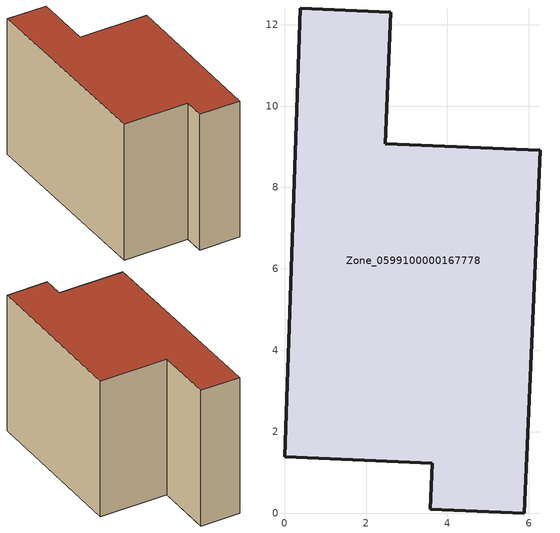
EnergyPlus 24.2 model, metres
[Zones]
Zone_0599100000167778
 floor ground (C_G): 0,1.38 0.38,12.41 2.61,12.31 2.47,9.08 6.28,8.91 5.88,0 3.58,0.09 3.63,1.22 z1.04
 wall outside (C_F): 2.47,9.08 2.61,12.31 0.38,12.41 0,1.38 3.63,1.22 3.58,0.09 5.88,0 6.28,8.91 2.47,9.08 z1.04:8.99
 roof outside (C_R): 5.88,0 6.28,8.91 2.47,9.08 2.61,12.31 0.38,12.41 0,1.38 3.63,1.22 3.58,0.09 z8.99
[BUILDING]
Pand.0599100000167778: North Axis=0; Terrain=City; Loads Convergence Tolerance Value=0.04; Temperature Convergence Tolerance Value=0.4; Solar Distribution=FullExterior; Maximum Number of Warmup Days=25; Minimum Number of Warmup Days=1
[Site:Location]
Rotterdam.The.Hague.AP_ZH_NLD Design_Conditions: Latitude=51.96; Longitude=4.45; Time Zone=1; Elevation=-4.5
[SITE:GROUNDTEMPERATURE:BUILDINGSURFACE]
18, 18, 18, 18, 18, 18, 18, 18, 18, 18, 18, 18
[MATERIAL] Thermal Absorptance=0.9; Solar Absorptance=0.7; Visible Absorptance=0.7
Name | Roughness | Thickness | Conductivity | Density | Specific Heat
G.TI.1975-1991 | MediumSmooth | 0.15 | 0.288461 | 540 | 1210
F.TI.1975-1991 | Rough | 0.3 | 0.230769 | 1920 | 840
R.TI.1975-1991 | MediumRough | 0.2 | 0.153846 | 1500 | 1000
[CONSTRUCTION]
C_G: G.TI.1975-1991
C_F: F.TI.1975-1991
C_R: R.TI.1975-1991
[ZONE]
Zone_0599100000167778: Type=1; Multiplier=1; Ceiling Height=Autocalculate; Volume=Autocalculate; Floor Area=autocalculate; Part of Total Floor Area=Yes
[ZONEINFILTRATION:DESIGNFLOWRATE]
Infil_Zone_0599100000167778: Zone or ZoneList or Space or SpaceList=Zone_0599100000167778; Schedule=AlwaysOn; Design Flow Rate Calculation Method=Flow/Area; Flow Rate per Floor Area=0.003; Constant Term Coefficient=1; Temperature Term Coefficient=0; Velocity Term Coefficient=0; Velocity Squared Term Coefficient=0
[HVACTEMPLATE:ZONE:IDEALLOADSAIRSYSTEM]
Zone_0599100000167778: Maximum Heating Supply Air Temperature=50; Minimum Cooling Supply Air Temperature=13; Maximum Heating Supply Air Humidity Ratio=0.0156; Minimum Cooling Supply Air Humidity Ratio=0.0077; Heating Limit=NoLimit; Cooling Limit=NoLimit; Dehumidification Control Type=ConstantSensibleHeatRatio; Cooling Sensible Heat Ratio=0.7; Dehumidification Setpoint=60; Humidification Control Type=None; Humidification Setpoint=30; Outdoor Air Method=None; Outdoor Air Flow Rate per Person=0.00944; Outdoor Air Flow Rate per Zone Floor Area=0; Outdoor Air Flow Rate per Zone=0; Demand Controlled Ventilation Type=None; Outdoor Air Economizer Type=NoEconomizer; Heat Recovery Type=None; Sensible Heat Recovery Effectiveness=0.7; Latent Heat Recovery Effectiveness=0.65
[ZONECONTROL:THERMOSTAT]
ThermostatControl_Zone_0599100000167778: Zone or ZoneList=Zone_0599100000167778; Control Type Schedule=DualSetpointControlType; Control 1=Thermostat_Zone_0599100000167778; Temperature Difference Between Cutout And Setpoint=0
[THERMOSTATSETPOINT:DUALSETPOINT]
Thermostat_Zone_0599100000167778: Heating Setpoint Temperature Schedule=HeatingSetpoint_Zone_0599100000167778; Cooling Setpoint Temperature Schedule=CoolingSetpoint_Zone_0599100000167778
[SCHEDULE:COMPACT]
HeatingSetpoint_Zone_0599100000167778: Through: 12/31, For: AllDays, Until: 24:00, 21
CoolingSetpoint_Zone_0599100000167778: Through: 12/31, For: AllDays, Until: 24:00, 24
DualSetpointControlType: Through: 12/31, For: AllDays, Until: 24:00, 4
AlwaysOn: Through: 12/31, For: AllDays, Until: 24:00, 1
